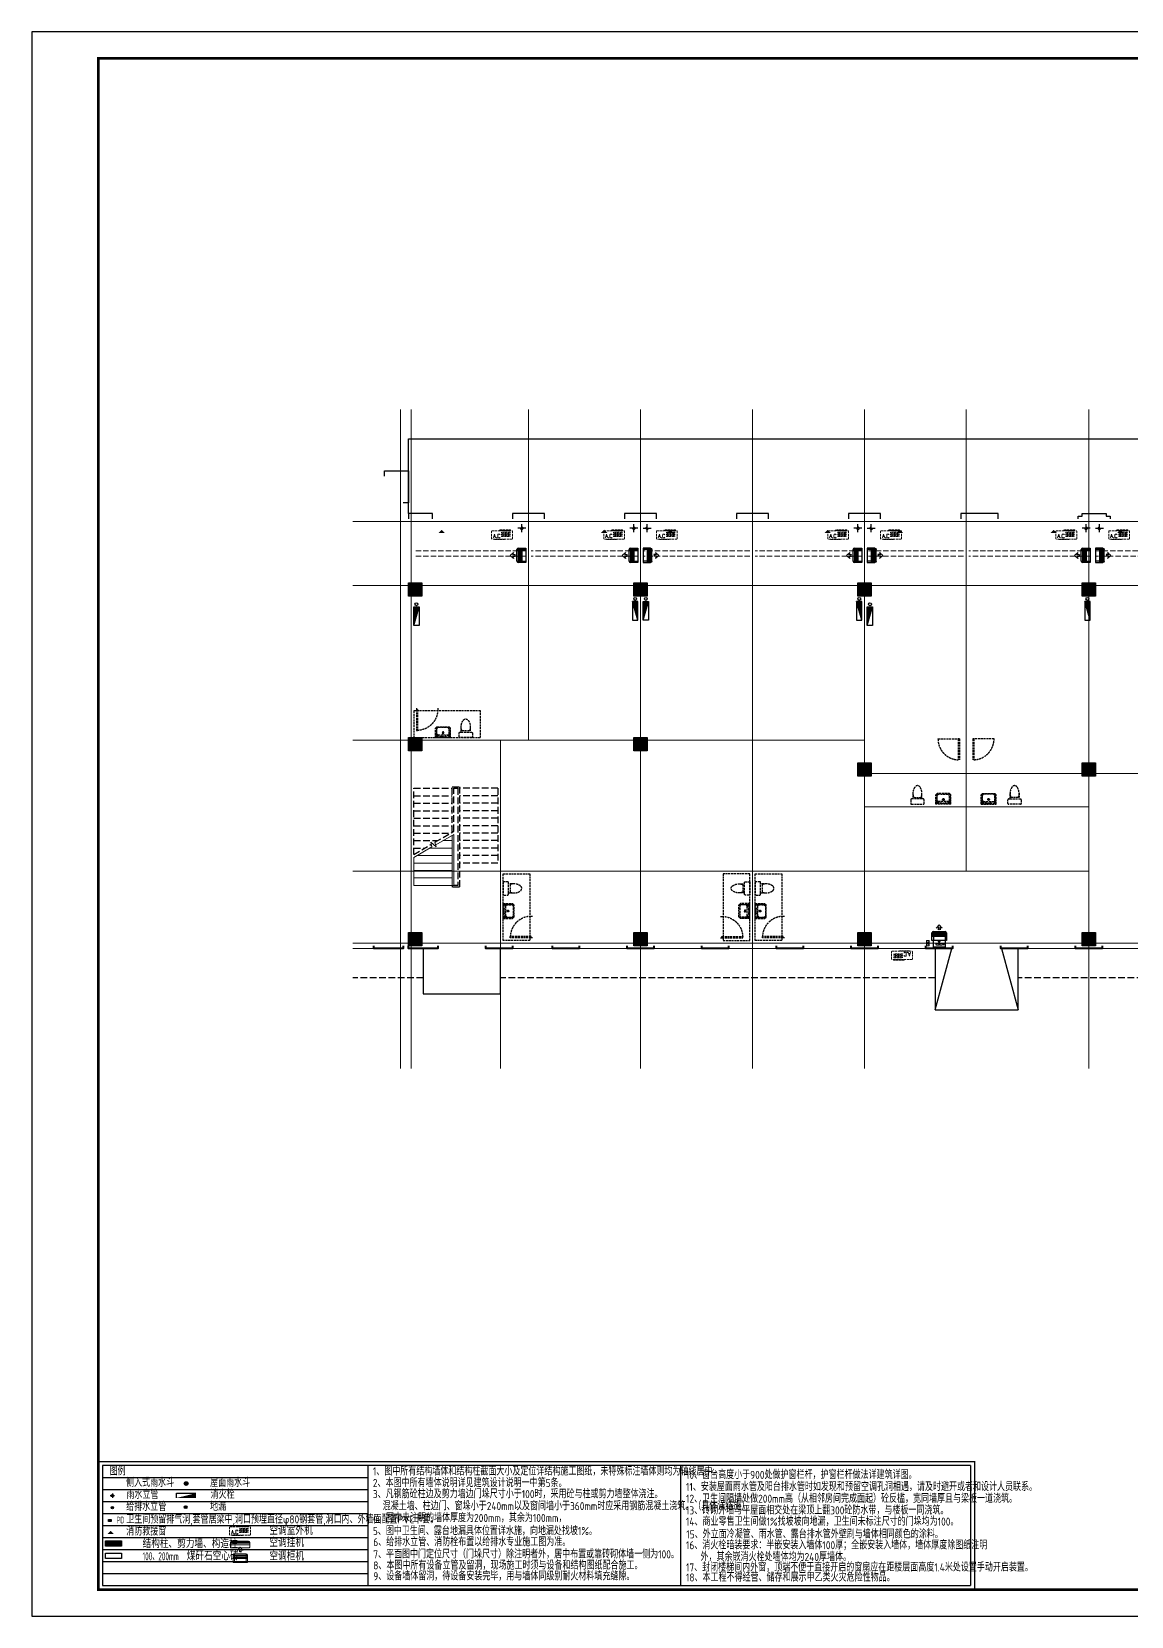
# Model space of a CAD drawing. Extents: x 1188826 to 1909461, y 608442 to 1651179.
# Drawn here: x 1278970 to 1320183, y 1112319 to 1171719 of the extents above; entities that cross this region are included whole.
import ezdxf

# ---------------------------------------------------------------- set-up
doc = ezdxf.new("R2010")
doc.units = 0
doc.header["$LTSCALE"] = 1000
doc.header["$MEASUREMENT"] = 0
for name, pattern in [('__DASH', [0.35, 0.25, -0.1]), ('ACAD_ISO10W100', [18.5, 12, -3, 0.5, -3]), ('CONTINOUS', [0]), ('DASH', [0.35, 0.25, -0.1]), ('DOTE', [2.42, 2, -0.2, 0.02, -0.2])]:
    doc.linetypes.add(name, pattern=pattern)
for name, color, linetype in [('00-地漏', 43, 'Continuous'), ('__0', 7, 'Continuous'), ('A-AC', 167, 'Continuous'), ('A-EQPM-MECH', 191, 'Continuous'), ('A-STAR(楼梯)', 51, 'Continuous'), ('AE-FLDR-ROOF', 61, 'Continuous'), ('EQUIP_消火栓', 7, 'Continuous'), ('H-SB-ZK', 6, 'Continuous'), ('PUB_TEXT', 4, 'Continuous'), ('S-COLU-HATCH', 30, 'Continuous'), ('S-COLU-LINE1', 6, 'Continuous'), ('VPIPE-不分区消火栓', 1, 'X'), ('Z3-建筑外边线', 157, 'Continuous'), ('保温', 6, 'Continuous'), ('卫生间', 6, 'Continuous'), ('图框', 140, 'Continuous'), ('地漏', 43, 'Continuous'), ('平面线脚', 30, 'Continuous'), ('房间名称', 255, 'Continuous'), ('机电标识类', 1, 'Continuous'), ('留孔', 1, 'Continuous'), ('看线', 8, 'Continuous'), ('雨水立管', 160, 'Continuous'), ('预留孔', 240, 'Continuous')]:
    doc.layers.add(name, color=color, linetype=linetype)
for name, color, linetype, lineweight in [('DOTE', 19, 'DOTE', 9), ('STAIR', 2, 'Continuous', 18), ('WALL', 9, 'Continuous', 40), ('平面-看线', 45, 'Continuous', 15), ('平面-空调预留孔', 173, 'Continuous', 15), ('空调', 76, 'Continuous', 13)]:
    doc.layers.add(name, color=color, linetype=linetype, lineweight=lineweight)
doc.layers.add('审核', color=1, linetype='Continuous', plot=False)
doc.layers.add('消火栓', color=1, linetype='CONTINOUS', plot=False)
doc.styles.add('_TCH_DIM', font='SIMPLEX.shx', dxfattribs={"width": 0.7, "bigfont": 'GBCBIG.shx'})
doc.styles.get("Standard").update_dxf_attribs({"font": 'gbenor.shx', "bigfont": 'gbcbig.shx'})
doc.styles.add('房间名称', font='TSSDENG', dxfattribs={"width": 0.8, "bigfont": 'HZTXT'})
doc.linetypes.add('X', pattern='A,3,-0.2,["X",Standard,S=0.25,R=0,X=-0.1,Y=-0.115],-0.25', length=3.45)

# ---------------------------------------------------------------- blocks, each defined once
blk = doc.blocks.new('QER5Y5WE3')
for p, q in [((-194, 188), (-1, 388)), ((194, -188), (-194, 188)), ((72, 389), (-156, 153)), ((292, -73), (-90, 296)), ((321, -43), (-61, 326)), ((360, -17), (-29, 359)), ((389, 14), (0, 389)), ((72, 389), (387, 86)), ((387, 86), (159, -151)), ((388, 13), (194, -188)), ((236, 408), (404, 419)), ((326, 383), (236, 408)), ((326, 383), (253, 308)), ((297, 307), (253, 308)), ((299, 264), (297, 307)), ((372, 340), (299, 264)), ((399, 251), (372, 340)), ((399, 251), (404, 419))]:
    blk.add_line(p, q)
for centre, start, end in [((36, 352), 46.01539, 136.01539), ((351, 49), 316.01539, 46.01539)]:
    blk.add_arc(centre, 51.3, start, end)
blk = doc.blocks.new('gsergvr')
at = {"layer": '平面-空调预留孔', "linetype": 'DASH', "ltscale": 0.3}
for p, q in [((34075, 17176), (34075, 17166)), ((34085, 17156), (34438, 17156)), ((34448, 17166), (34448, 17176))]:
    blk.add_line(p, q, dxfattribs=at)
blk.add_lwpolyline([(34729, 17176), (33989, 17176, -0.414214), (33969, 17196), (33969, 17466, -0.414214), (33989, 17486), (34729, 17486, -0.414214), (34749, 17466), (34749, 17196, -0.414214)], format="xyb", close=True, dxfattribs=at)
for points in [[(34679, 17515), (34260, 17515), (34260, 17500), (34679, 17500)], [(34658, 17428), (34343, 17428), (34343, 17399), (34658, 17399)], [(34658, 17362), (34343, 17362), (34343, 17333), (34658, 17333)], [(34658, 17296), (34343, 17296), (34343, 17267), (34658, 17267)]]:
    blk.add_lwpolyline(points, close=True, dxfattribs=at)
for centre, start, end in [((34085, 17166), 180, 270), ((34438, 17166), 270, 0)]:
    blk.add_arc(centre, 10, start, end, dxfattribs=at)
at = {"layer": '平面-空调预留孔', "linetype": 'DASH', "ltscale": 0.3, "style": '_TCH_DIM', "width": 0.705882}
blk.add_text('A.C', height=146.9, dxfattribs=at).set_placement((34028, 17216))
blk = doc.blocks.new('GSDFD')
at = {"layer": '机电标识类', "color": 250, "linetype": 'DASH', "ltscale": 400}
for p, q in [((14683726, 6458089), (14684026, 6458089)), ((14683876, 6457939), (14683876, 6458239))]:
    blk.add_line(p, q, dxfattribs=at)
at = {"layer": '空调', "color": 1, "linetype": 'DASH'}
blk.add_circle((14683876, 6458089), 50, dxfattribs=at)
blk = doc.blocks.new('1241241')
at = {"layer": '审核', "color": 251, "linetype": '__DASH', "ltscale": 0.3}
for p, q in [((0, 2170), (0, 1730)), ((170, 2200), (30, 2200)), ((200, 2119), (200, 2170)), ((200, 1780), (200, 2119)), ((430, 2119), (200, 2119)), ((260, 2089), (260, 1810)), ((0, 1379), (350, 1379)), ((0, 819), (0, 1379)), ((349, 1351), (26, 1351)), ((26, 848), (26, 1351)), ((26, 1331), (79, 1331)), ((26, 1010), (26, 1190)), ((30, 1700), (170, 1700)), ((51, 1379), (51, 1352)), ((79, 1331), (79, 1253)), ((84, 1248), (100, 1248)), ((100, 909), (100, 1289)), ((101, 1291), (127, 1331)), ((123, 1380), (123, 1352)), ((127, 1331), (335, 1331)), ((200, 1730), (200, 1780)), ((200, 1780), (430, 1780)), ((335, 1331), (381, 1290)), ((381, 1321), (349, 1351)), ((350, 1379), (410, 1329)), ((381, 1321), (381, 878)), ((410, 869), (410, 1329)), ((0, 819), (350, 819)), ((26, 1100), (26, 1010)), ((26, 868), (79, 868)), ((349, 848), (26, 848)), ((51, 822), (51, 848)), ((79, 868), (79, 945)), ((84, 950), (100, 950)), ((100, 909), (127, 868)), ((123, 820), (123, 848)), ((127, 868), (335, 868)), ((335, 868), (381, 909)), ((381, 878), (349, 848)), ((350, 819), (410, 869)), ((1100, 900), (1000, 900)), ((270, 100), (270, 140)), ((1050, 140), (270, 140)), ((1050, 100), (270, 100)), ((1100, 100), (1000, 100)), ((1050, 100), (1050, 140))]:
    blk.add_line(p, q, dxfattribs=at)
blk.add_lwpolyline([(1000, 0), (0, 0), (0, 2500), (1000, 2500)], close=True, dxfattribs=at)
for centre, radius in [((54, 1190), 15), ((44, 1100), 8), ((56, 1010), 15), ((182, 1100), 33.1), ((182, 1100), 24.9)]:
    blk.add_circle(centre, radius, dxfattribs=at)
for centre, radius, start, end in [((30, 2170), 30, 90, 180), ((170, 2170), 30, 0, 90), ((413, 1722), 398, 53.36186, 112.54952), ((413, 2177), 398, 247.45048, 306.63814), ((590, 1950), 110, 303.45086, 56.54914), ((30, 1730), 30, 180, 270), ((84, 1253), 5, 180, 270), ((105, 1289), 5, 147.24435, 180), ((170, 1730), 30, 270, 0), ((84, 945), 5, 90, 180), ((1050, 120), 780, 90, 178.53072)]:
    blk.add_arc(centre, radius, start, end, dxfattribs=at)
blk = doc.blocks.new('rewerwer')
at = {"layer": 'S-COLU-HATCH'}
h = blk.add_hatch(color=256, dxfattribs=at)
h.dxf.hatch_style = 1
h.paths.add_polyline_path([(1293088, 1151056), (1293588, 1151056), (1293588, 1150556), (1293088, 1150556)])
h = blk.add_hatch(color=256, dxfattribs=at)
h.dxf.hatch_style = 1
h.paths.add_polyline_path([(1301538, 1151056), (1302038, 1151056), (1302038, 1150556), (1301538, 1150556)])
h = blk.add_hatch(color=256, dxfattribs=at)
h.dxf.hatch_style = 1
h.paths.add_polyline_path([(1309938, 1151056), (1310438, 1151056), (1310438, 1150556), (1309938, 1150556)])
h = blk.add_hatch(color=256, dxfattribs=at)
h.dxf.hatch_style = 1
h.paths.add_polyline_path([(1318338, 1151056), (1318838, 1151056), (1318838, 1150556), (1318338, 1150556)])
h = blk.add_hatch(color=256, dxfattribs=at)
h.dxf.hatch_style = 1
h.paths.add_polyline_path([(1293088, 1145256), (1293588, 1145256), (1293588, 1144756), (1293088, 1144756)])
h = blk.add_hatch(color=256, dxfattribs=at)
h.dxf.hatch_style = 1
h.paths.add_polyline_path([(1301538, 1145256), (1302038, 1145256), (1302038, 1144756), (1301538, 1144756)])
h = blk.add_hatch(color=256, dxfattribs=at)
h.dxf.hatch_style = 1
h.paths.add_polyline_path([(1309938, 1144306), (1310438, 1144306), (1310438, 1143806), (1309938, 1143806)])
h = blk.add_hatch(color=256, dxfattribs=at)
h.dxf.hatch_style = 1
h.paths.add_polyline_path([(1318338, 1144306), (1318838, 1144306), (1318838, 1143806), (1318338, 1143806)])
h = blk.add_hatch(color=256, dxfattribs=at)
h.dxf.hatch_style = 1
h.paths.add_polyline_path([(1293088, 1137956), (1293588, 1137956), (1293588, 1137456), (1293088, 1137456)])
h = blk.add_hatch(color=256, dxfattribs=at)
h.dxf.hatch_style = 1
h.paths.add_polyline_path([(1301538, 1137956), (1302038, 1137956), (1302038, 1137456), (1301538, 1137456)])
h = blk.add_hatch(color=256, dxfattribs=at)
h.dxf.hatch_style = 1
h.paths.add_polyline_path([(1309938, 1137956), (1310438, 1137956), (1310438, 1137456), (1309938, 1137456)])
h = blk.add_hatch(color=256, dxfattribs=at)
h.dxf.hatch_style = 1
h.paths.add_polyline_path([(1318338, 1137956), (1318838, 1137956), (1318838, 1137456), (1318338, 1137456)])
at = {"layer": 'S-COLU-LINE1'}
for points in [[(1293088, 1151056), (1293588, 1151056), (1293588, 1150556), (1293088, 1150556)], [(1301538, 1151056), (1302038, 1151056), (1302038, 1150556), (1301538, 1150556)], [(1309938, 1151056), (1310438, 1151056), (1310438, 1150556), (1309938, 1150556)], [(1318338, 1151056), (1318838, 1151056), (1318838, 1150556), (1318338, 1150556)], [(1293088, 1145256), (1293588, 1145256), (1293588, 1144756), (1293088, 1144756)], [(1301538, 1145256), (1302038, 1145256), (1302038, 1144756), (1301538, 1144756)], [(1309938, 1144306), (1310438, 1144306), (1310438, 1143806), (1309938, 1143806)], [(1318338, 1144306), (1318838, 1144306), (1318838, 1143806), (1318338, 1143806)], [(1293088, 1137956), (1293588, 1137956), (1293588, 1137456), (1293088, 1137456)], [(1301538, 1137956), (1302038, 1137956), (1302038, 1137456), (1301538, 1137456)], [(1309938, 1137956), (1310438, 1137956), (1310438, 1137456), (1309938, 1137456)], [(1318338, 1137956), (1318838, 1137956), (1318838, 1137456), (1318338, 1137456)]]:
    blk.add_lwpolyline(points, close=True, dxfattribs=at)
blk = doc.blocks.new('$TwtSys$00000434')
for p, q in [((-0.5, 0.5), (-0.5, -0.5)), ((-0.5, -0.5), (0.5, 0.5)), ((0.5, 0.5), (-0.5, 0.5)), ((0.5, -0.5), (0.5, 0.5)), ((-0.5, -0.5), (0.5, -0.5))]:
    blk.add_line(p, q)
blk.add_solid([(0.5, -0.5), (0.5, 0.5), (-0.5, -0.5)])
blk = doc.blocks.new('DWEX-4.0')
at = {"layer": 'H-SB-ZK'}
for p, q in [((-300, 38), (-300, -38)), ((-257, 38), (-300, 38)), ((-257, -38), (-257, 38)), ((-257, 0), (-160, 0)), ((-300, -38), (-257, -38))]:
    blk.add_line(p, q, dxfattribs=at)
blk.add_lwpolyline([(0, -235), (0, 235), (-300, 235), (-300, -235)], close=True, dxfattribs=at)
for points in [[(-300, 235), (-291, 38), (-291, -38), (-300, -235)], [(-300, 235), (-291, 38), (-291, -38), (-300, -235)], [(-300, 170), (-291, 38), (-291, -38), (-300, -120)], [(-300, 70), (-294, 38), (-295, -38), (-300, -70)], [(-140, 0), (-300, 0)], [(-111, 0), (-115, 0)], [(0, 0), (-48, 0)], [(-41, 235), (-41, -235)], [(-41, 235), (-30, 212), (-41, 195), (-32, 161), (-41, 122)], [(-41, 122), (-32, 89), (-41, 63), (-31, 39), (-41, 21)], [(-41, 21), (-30, -2), (-41, -19), (-31, -43), (-41, -61)], [(-41, -61), (-30, -84), (-41, -101), (-31, -125), (-41, -155)], [(-41, -155), (-30, -164), (-41, -180), (-40, -182)], [(-40, -182), (-30, -216), (-41, -233), (-40, -235)]]:
    blk.add_lwpolyline(points, dxfattribs=at)
for centre, major_axis, ratio, start_param, end_param in [((-91, 67), (0, 130), 0.714286, 1.363322, 1.570796), ((-91, 67), (0, 130), 0.714286, 1.570796, 1.77827), ((-123, 81), (10, 272), 0.216761, 1.270502, 1.533214), ((-125, 57), (0, 81.4), 0.714286, 1.77827, 2.040982), ((-146, 142), (0, 47.7), 0.714286, 0.683857, 1.100611), ((-146, 41), (0, 47.7), 0.714286, 2.040982, 2.457736), ((-160, 165), (0, 18.1), 0.714286, 0, 0.683857), ((-160, 18), (0, 18.1), 0.714286, 2.457736, 3.141593), ((-160, 165), (0, 18.1), 0.714286, -0.683857, 0), ((-160, 18), (0, 18.1), 0.714286, 3.141593, 3.82545), ((-173, 142), (0, 47.7), 0.714286, -1.100611, -0.683857), ((-173, 41), (0, 47.7), 0.714286, 3.82545, 4.242203), ((-196, 81), (-10, 272), 0.216761, -1.533214, -1.270502), ((-194, 57), (0, 81.4), 0.714286, 4.242203, 4.504915), ((-229, 67), (0, 130), 0.714286, -1.570796, -1.363322), ((-229, 67), (0, 130), 0.714286, 4.504915, 4.712389), ((-91, -67), (0, 130), 0.714286, 1.363322, 1.570796), ((-91, -67), (0, 130), 0.714286, 1.570796, 1.77827), ((-125, -57), (0, 81.4), 0.714286, 1.100611, 1.363322), ((-125, -77), (0, 81.4), 0.714286, 1.77827, 2.040982), ((-146, -41), (0, 47.7), 0.714286, 0.683857, 1.100611), ((-146, -92), (0, 47.7), 0.714286, 2.040982, 2.457736), ((-160, -18), (0, 18.1), 0.714286, 0, 0.683857), ((-160, -115), (0, 18.1), 0.714286, 2.457736, 3.141593), ((-160, -18), (0, 18.1), 0.714286, -0.683857, 0), ((-160, -115), (0, 18.1), 0.714286, 3.141593, 3.82545), ((-173, -41), (0, 47.7), 0.714286, -1.100611, -0.683857), ((-173, -92), (0, 47.7), 0.714286, 3.82545, 4.242203), ((-194, -57), (0, 81.4), 0.714286, -1.363322, -1.100611), ((-194, -77), (0, 81.4), 0.714286, 4.242203, 4.504915), ((-229, -67), (0, 130), 0.714286, -1.570796, -1.363322), ((-229, -67), (0, 130), 0.714286, 4.504915, 4.712389)]:
    blk.add_ellipse(centre, major_axis=major_axis, ratio=ratio, start_param=start_param, end_param=end_param, dxfattribs=at)
blk = doc.blocks.new('地漏')
at = {"layer": '00-地漏', "color": 8}
for p, q in [((261881, 761590), (261803, 761667)), ((261912, 761607), (261820, 761699)), ((261929, 761636), (261846, 761715))]:
    blk.add_line(p, q, dxfattribs=at)
at = {"layer": '00-地漏'}
blk.add_ellipse((261866, 761653), major_axis=(-65, 0), ratio=1, start_param=-1.570626514069458, end_param=4.712558793110128, dxfattribs=at)
blk = doc.blocks.new('W-drain-1')
for p, q in [((-270, 30), (-210, 30)), ((-266, 45), (-214, 45)), ((-266, 15), (-214, 15)), ((-255, 56), (-255, 4)), ((-240, 60), (-240, 0)), ((-225, 56), (-225, 4))]:
    blk.add_line(p, q)
blk.add_circle((-240, 30), 30)
blk = doc.blocks.new('y')
at = {"layer": '雨水立管'}
for p, q in [((100, 0), (-100, 0)), ((0, 100), (0, -100))]:
    blk.add_line(p, q, dxfattribs=at)
for radius in [55, 29.7]:
    blk.add_circle((0, 0), radius, dxfattribs=at)
blk = doc.blocks.new('A$C346954FD')
at = {"layer": '消火栓'}
for p, q in [((650, 0), (0, 0)), ((650, 160), (650, 0))]:
    blk.add_line(p, q, dxfattribs=at)
blk.add_solid([(650, 160), (0, 0), (0, 160)], dxfattribs=at)
blk = doc.blocks.new('A$C1AAF19CD')
at = {"layer": '预留孔', "linetype": '__DASH', "ltscale": 0.2}
for p, q in [((35, -10), (235, 140)), ((235, -10), (35, 140))]:
    blk.add_line(p, q, dxfattribs=at)
blk.add_lwpolyline([(0, 65), (270, 65)], dxfattribs=at)
at = {"layer": '预留孔', "ltscale": 0.2}
blk.add_lwpolyline([(35, -10), (35, 140), (235, 140), (235, -10), (35, -10)], dxfattribs=at)
blk = doc.blocks.new('FG')
at = {"layer": '审核', "color": 251, "linetype": '__DASH', "ltscale": 0.3}
for p, q in [((1312938, 1145206), (1313738, 1145206)), ((1313738, 1145206), (1313698, 1145206)), ((1313698, 1145206), (1313698, 1144426)), ((1313738, 1145206), (1313738, 1144426)), ((1314238, 1145206), (1314278, 1145206)), ((1314238, 1145206), (1314238, 1144426)), ((1315038, 1145206), (1314238, 1145206)), ((1314278, 1145206), (1314278, 1144426)), ((1311918, 1142926), (1311918, 1142786)), ((1311998, 1142956), (1311948, 1142956)), ((1311998, 1143187), (1311998, 1142956)), ((1312338, 1142956), (1311998, 1142956)), ((1312028, 1143017), (1312308, 1143017)), ((1312338, 1142956), (1312338, 1143187)), ((1312388, 1142956), (1312338, 1142956)), ((1312418, 1142786), (1312418, 1142926)), ((1312862, 1142879), (1312890, 1142879)), ((1312863, 1143106), (1312913, 1143166)), ((1312863, 1142756), (1312863, 1143106)), ((1312921, 1143137), (1312892, 1143106)), ((1312892, 1143106), (1312892, 1142782)), ((1312911, 1143091), (1312952, 1143137)), ((1312911, 1142883), (1312911, 1143091)), ((1312951, 1142857), (1312911, 1142883)), ((1313373, 1143166), (1312913, 1143166)), ((1312921, 1143137), (1313364, 1143137)), ((1313333, 1142856), (1312953, 1142856)), ((1312995, 1142840), (1312995, 1142856)), ((1313292, 1142840), (1313292, 1142856)), ((1313375, 1143091), (1313333, 1143137)), ((1313333, 1142856), (1313375, 1142883)), ((1313364, 1143137), (1313394, 1143106)), ((1313423, 1143106), (1313373, 1143166)), ((1313375, 1142883), (1313375, 1143091)), ((1313394, 1143106), (1313394, 1142782)), ((1313422, 1142879), (1313394, 1142879)), ((1313423, 1142756), (1313423, 1143106)), ((1314552, 1143106), (1314602, 1143166)), ((1314552, 1142756), (1314552, 1143106)), ((1314554, 1142879), (1314582, 1142879)), ((1314611, 1143137), (1314582, 1143106)), ((1314582, 1143106), (1314582, 1142782)), ((1314601, 1143091), (1314642, 1143137)), ((1314601, 1142883), (1314601, 1143091)), ((1314642, 1142856), (1314601, 1142883)), ((1314602, 1143166), (1315062, 1143166)), ((1315054, 1143137), (1314611, 1143137)), ((1314642, 1142856), (1315022, 1142856)), ((1314683, 1142840), (1314683, 1142856)), ((1314981, 1142840), (1314981, 1142856)), ((1315065, 1143091), (1315023, 1143137)), ((1315025, 1142857), (1315065, 1142883)), ((1315054, 1143137), (1315084, 1143106)), ((1315112, 1143106), (1315062, 1143166)), ((1315065, 1142883), (1315065, 1143091)), ((1315084, 1143106), (1315084, 1142782)), ((1315113, 1142879), (1315085, 1142879)), ((1315112, 1142756), (1315112, 1143106)), ((1315558, 1142786), (1315558, 1142926)), ((1315588, 1142956), (1315638, 1142956)), ((1315638, 1142956), (1315638, 1143187)), ((1315638, 1142956), (1315977, 1142956)), ((1315947, 1143017), (1315668, 1143017)), ((1315977, 1143187), (1315977, 1142956)), ((1315977, 1142956), (1316028, 1142956)), ((1316058, 1142926), (1316058, 1142786)), ((1311948, 1142756), (1312388, 1142756)), ((1313423, 1142756), (1312863, 1142756)), ((1312864, 1142807), (1312890, 1142807)), ((1313394, 1142782), (1312892, 1142782)), ((1312911, 1142782), (1312911, 1142835)), ((1312911, 1142835), (1312990, 1142835)), ((1313233, 1142782), (1313053, 1142782)), ((1313143, 1142782), (1313233, 1142782)), ((1313375, 1142835), (1313297, 1142835)), ((1313375, 1142782), (1313375, 1142835)), ((1313420, 1142807), (1313394, 1142807)), ((1314552, 1142756), (1315112, 1142756)), ((1314555, 1142807), (1314582, 1142807)), ((1314582, 1142782), (1315084, 1142782)), ((1314601, 1142782), (1314601, 1142835)), ((1314601, 1142835), (1314678, 1142835)), ((1314833, 1142782), (1314743, 1142782)), ((1314743, 1142782), (1314923, 1142782)), ((1315065, 1142835), (1314986, 1142835)), ((1315065, 1142782), (1315065, 1142835)), ((1315112, 1142807), (1315085, 1142807)), ((1316028, 1142756), (1315588, 1142756))]:
    blk.add_line(p, q, dxfattribs=at)
for centre, radius in [((1313142, 1142938), 33.1), ((1313142, 1142938), 24.9), ((1314833, 1142938), 33.1), ((1314833, 1142938), 24.9), ((1313052, 1142810), 15), ((1313142, 1142800), 8), ((1313232, 1142812), 15), ((1314744, 1142812), 15), ((1314833, 1142800), 8), ((1314923, 1142810), 15)]:
    blk.add_circle(centre, radius, dxfattribs=at)
for centre, radius, start, end in [((1313718, 1145206), 780, 180, 268.53072), ((1314258, 1145206), 780, 271.46928, 0), ((1312168, 1143346), 110, 33.45086, 146.54914), ((1315808, 1143346), 110, 33.45086, 146.54914), ((1311948, 1142926), 30, 90, 180), ((1312395, 1143169), 398, 143.36186, 202.54952), ((1311940, 1143169), 398, 337.45048, 36.63814), ((1312388, 1142926), 30, 0, 90), ((1312953, 1142861), 5, 237.24435, 270), ((1315022, 1142861), 5, 270, 302.75565), ((1315588, 1142926), 30, 90, 180), ((1316035, 1143169), 398, 143.36186, 202.54952), ((1315580, 1143169), 398, 337.45048, 36.63814), ((1316028, 1142926), 30, 360, 90), ((1311948, 1142786), 30, 180, 270), ((1312388, 1142786), 30, 270, 0), ((1312990, 1142840), 5, 270, 0), ((1313297, 1142840), 5, 180, 270), ((1314678, 1142840), 5, 270, 360), ((1314986, 1142840), 5, 180, 270), ((1315588, 1142786), 30, 180, 270), ((1316028, 1142786), 30, 270, 360)]:
    blk.add_arc(centre, radius, start, end, dxfattribs=at)
blk = doc.blocks.new('A$C001338C2')
for p, q in [((0, 249), (0, 22)), ((22, 0), (878, 0)), ((845, 304), (55, 304)), ((109, 215), (109, 304)), ((900, 22), (900, 249))]:
    blk.add_line(p, q)
at = {"lineweight": 5}
for p, q in [((900, 215), (0, 215)), ((900, 143), (0, 143)), ((865, 279), (144, 279)), ((144, 279), (144, 266)), ((387, 279), (144, 279)), ((144, 279), (144, 253)), ((144, 266), (865, 266)), ((144, 240), (144, 253)), ((144, 253), (865, 253)), ((865, 240), (144, 240)), ((387, 240), (387, 279)), ((622, 240), (387, 240)), ((865, 279), (622, 279)), ((622, 279), (622, 240)), ((865, 253), (865, 279)), ((865, 266), (865, 240))]:
    blk.add_line(p, q, dxfattribs=at)
for points in [[(89, 226), (22, 226, -0.414214), (17, 232), (17, 243, -0.414214), (22, 249), (89, 249, -0.414214), (95, 243), (95, 232, -0.414214)], [(73, 275), (57, 275, -0.414214), (51, 281), (51, 283, -0.414214), (57, 289), (73, 289, -0.414214), (79, 283), (79, 281, -0.414214)]]:
    blk.add_lwpolyline(points, format="xyb", close=True)
for centre, radius, start, end in [((55, 249), 55, 90, 180), ((22, 22), 22, 180, 270), ((845, 249), 55, 360, 90), ((878, 22), 22, 270, 360)]:
    blk.add_arc(centre, radius, start, end)
blk = doc.blocks.new('dasdasf1sa2f31as32f')
for p, q in [((-116, 586), (43, 640)), ((83, 477), (43, 640)), ((-473, 260), (-339, 504)), ((0, 0), (-473, 260)), ((-270, 524), (-428, 237)), ((72, 132), (-401, 392)), ((93, 169), (-381, 428)), ((115, 208), (-359, 468)), ((135, 245), (-339, 505)), ((-270, 524), (114, 314)), ((-23, 586), (-116, 586)), ((-23, 586), (-73, 493)), ((-31, 504), (-73, 493)), ((114, 314), (-44, 26)), ((-18, 463), (-31, 504)), ((32, 555), (-18, 463)), ((134, 244), (0, 0)), ((83, 477), (32, 555))]:
    blk.add_line(p, q)
for centre, start, end in [((-294, 479), 61.25933, 151.25933), ((89, 269), 331.25933, 61.25933)]:
    blk.add_arc(centre, 51.3, start, end)

msp = doc.modelspace()

# ---------------------------------------------------------------- hatches: boundary and pattern name
at = {"layer": 'WALL'}
for points in [[(1294332, 1153048), (1294212, 1152928), (1294452, 1152928)], [(1300425, 1153048), (1300305, 1152928), (1300545, 1152928)], [(1302902, 1153048), (1302782, 1152928), (1303022, 1152928)], [(1308806, 1153048), (1308686, 1152928), (1308926, 1152928)], [(1311509, 1153048), (1311389, 1152928), (1311629, 1152928)], [(1317271, 1153048), (1317151, 1152928), (1317391, 1152928)], [(1319780, 1153048), (1319660, 1152928), (1319900, 1152928)], [(1281930, 1115523), (1281810, 1115403), (1282050, 1115403)]]:
    msp.add_hatch(color=1, dxfattribs=at).paths.add_polyline_path(points)
at = {"layer": '保温', "linetype": 'ByBlock', "ltscale": 10}
h = msp.add_hatch(color=8, dxfattribs=at)
h.dxf.hatch_style = 1
h.paths.add_polyline_path([(1282338, 1114944), (1282338, 1115144), (1281738, 1115144), (1281738, 1114944)])

# ---------------------------------------------------------------- linework, layer by layer
at = {"layer": '__0', "color": 4}
for points in [[(1281738, 1115144), (1282338, 1115144), (1282338, 1114944), (1281738, 1114944)], [(1281738, 1114682), (1282338, 1114682), (1282338, 1114482), (1281738, 1114482)]]:
    msp.add_lwpolyline(points, close=True, dxfattribs=at)
at = {"layer": 'A-EQPM-MECH'}
for points in [[(1293088, 1153656), (1293088, 1156456), (1327288, 1156456), (1327288, 1153656)], [(1293638, 1137356), (1293638, 1135656), (1296538, 1135656), (1296538, 1137356)], [(1312837, 1137356), (1312837, 1135056), (1315937, 1135056), (1315937, 1137356)], [(1312837, 1135056), (1313460, 1137356)], [(1315287, 1137456), (1315288, 1137455)], [(1315314, 1137356), (1315937, 1135056)]]:
    msp.add_lwpolyline(points, dxfattribs=at)
at = {"layer": 'A-STAR(楼梯)', "color": 8, "linetype": '__DASH'}
for p, q in [((1293288, 1140881), (1293288, 1143356)), ((1293288, 1143356), (1294728, 1143356)), ((1293288, 1143076), (1294728, 1143076)), ((1294728, 1141712), (1294728, 1143416)), ((1294728, 1143416), (1294998, 1143416)), ((1294788, 1141747), (1294788, 1143356)), ((1294788, 1141747), (1294788, 1143356)), ((1294788, 1143356), (1294938, 1143356)), ((1294938, 1143356), (1294938, 1140556)), ((1294938, 1143356), (1294938, 1139716)), ((1294998, 1143416), (1294998, 1139656)), ((1296438, 1143356), (1294998, 1143356)), ((1296438, 1143076), (1294998, 1143076)), ((1296438, 1143356), (1296438, 1140656)), ((1293288, 1142796), (1294728, 1142796)), ((1293288, 1142516), (1294728, 1142516)), ((1296438, 1142796), (1294998, 1142796)), ((1296438, 1142516), (1294998, 1142516)), ((1293288, 1142236), (1294728, 1142236)), ((1293288, 1141956), (1294728, 1141956)), ((1293288, 1141676), (1294665, 1141676)), ((1294085, 1141341), (1294788, 1141747)), ((1296438, 1142236), (1294998, 1142236)), ((1296438, 1141956), (1294998, 1141956)), ((1296438, 1141676), (1294998, 1141676)), ((1293288, 1141396), (1294180, 1141396)), ((1293288, 1140881), (1293946, 1141261)), ((1293288, 1141116), (1293695, 1141116)), ((1296438, 1141396), (1294998, 1141396)), ((1296438, 1141116), (1294998, 1141116)), ((1296438, 1140836), (1294998, 1140836)), ((1296438, 1140556), (1294998, 1140556)), ((1294998, 1139656), (1294728, 1139656)), ((1294938, 1139716), (1294788, 1139716)), ((1294938, 1139716), (1294788, 1139716))]:
    msp.add_line(p, q, dxfattribs=at)
msp.add_lwpolyline([(1294728, 1139716), (1294728, 1139656)], dxfattribs=at)
at = {"layer": 'DOTE', "linetype": 'ACAD_ISO10W100', "ltscale": 100}
for p, q in [((1292788, 1157556), (1292788, 1132856)), ((1293188, 1157556), (1293188, 1132856)), ((1297588, 1157556), (1297588, 1145156)), ((1301788, 1157556), (1301788, 1132856)), ((1305988, 1157556), (1305988, 1132856)), ((1310188, 1157556), (1310188, 1132856)), ((1313988, 1157556), (1313988, 1140256)), ((1318588, 1157556), (1318588, 1132856)), ((1368788, 1153356), (1291011, 1153356)), ((1327188, 1150956), (1291011, 1150956)), ((1310188, 1145156), (1291011, 1145156)), ((1296538, 1145156), (1296538, 1132856)), ((1310188, 1143906), (1368788, 1143906)), ((1318588, 1142656), (1310188, 1142656)), ((1291011, 1140256), (1318588, 1140256)), ((1291011, 1137556), (1368788, 1137556))]:
    msp.add_line(p, q, dxfattribs=at)
at = {"layer": 'STAIR'}
for p, q in [((1293288, 1140765), (1293973, 1141161)), ((1293895, 1141116), (1294728, 1141116)), ((1293973, 1141161), (1293927, 1141334)), ((1293927, 1141334), (1294133, 1141161)), ((1294133, 1141161), (1294085, 1141341)), ((1294112, 1141241), (1294788, 1141631)), ((1294380, 1141396), (1294728, 1141396)), ((1294728, 1139716), (1294728, 1141597)), ((1294788, 1139716), (1294788, 1141631)), ((1294788, 1139716), (1294788, 1141631)), ((1293288, 1139716), (1293288, 1140765)), ((1293288, 1140556), (1294728, 1140556)), ((1293410, 1140836), (1294728, 1140836)), ((1293288, 1140276), (1294728, 1140276)), ((1293288, 1139996), (1294728, 1139996)), ((1293288, 1139716), (1294728, 1139716))]:
    msp.add_line(p, q, dxfattribs=at)
msp.add_lwpolyline([(1294788, 1139716), (1294728, 1139716)], dxfattribs=at)
at = {"layer": 'VPIPE-不分区消火栓'}
for centre in [(1293388, 1150256), (1301588, 1150456), (1301988, 1150456), (1309988, 1150456), (1310388, 1150256), (1318538, 1150456)]:
    msp.add_circle(centre, 55, dxfattribs=at)
at = {"layer": 'WALL'}
for points in [[(1292888, 1137456), (1292888, 1137356), (1291788, 1137356), (1291788, 1137456)], [(1294188, 1137456), (1294188, 1137356), (1293088, 1137356), (1293088, 1137456)], [(1296988, 1137456), (1296988, 1137356), (1295988, 1137356), (1295988, 1137456)], [(1299488, 1137456), (1299488, 1137356), (1298488, 1137356), (1298488, 1137456)], [(1302288, 1137456), (1302288, 1137356), (1301288, 1137356), (1301288, 1137456)], [(1305088, 1137456), (1305088, 1137356), (1304088, 1137356), (1304088, 1137456)], [(1307888, 1137456), (1307888, 1137356), (1306888, 1137356), (1306888, 1137456)], [(1310688, 1137456), (1310688, 1137356), (1309688, 1137356), (1309688, 1137456)], [(1313487, 1137456), (1313487, 1137356), (1312487, 1137356), (1312487, 1137456)], [(1316288, 1137456), (1316288, 1137356), (1315288, 1137356), (1315288, 1137456)], [(1319088, 1137456), (1319088, 1137356), (1318088, 1137356), (1318088, 1137456)]]:
    msp.add_lwpolyline(points, dxfattribs=at)
at = {"layer": '卫生间', "color": 5, "linetype": 'DASH'}
for points in [[(1293638, 1136256), (1291011, 1136256)], [(1312837, 1136256), (1296538, 1136256)], [(1365088, 1136256), (1315937, 1136256)]]:
    msp.add_lwpolyline(points, dxfattribs=at)
at = {"layer": '图框'}
msp.add_lwpolyline([(1278970, 1112319), (1384070, 1112319), (1384070, 1171719), (1278970, 1171719)], close=True, dxfattribs=at)
at = {"layer": '图框', "const_width": 100}
msp.add_lwpolyline([(1281470, 1113319), (1383070, 1113319), (1383070, 1170719), (1281470, 1170719)], close=True, dxfattribs=at)
at = {"layer": '地漏'}
for radius in [43.5, 20.1]:
    msp.add_circle((1281993, 1116394), radius, dxfattribs=at)
at = {"layer": '平面-看线', "linetype": 'DASH', "ltscale": 0.8}
for points in [[(1322588, 1153256), (1322588, 1152057), (1318838, 1152057)], [(1322388, 1153256), (1322388, 1152257), (1318838, 1152257)], [(1297488, 1152257), (1293288, 1152257)], [(1297488, 1152057), (1293288, 1152057)], [(1301688, 1152257), (1297688, 1152257)], [(1301688, 1152057), (1297688, 1152057)], [(1305888, 1152257), (1301888, 1152257)], [(1305888, 1152057), (1301888, 1152057)], [(1310088, 1152257), (1306088, 1152257)], [(1310088, 1152057), (1306088, 1152057)], [(1313888, 1152257), (1310288, 1152257)], [(1313888, 1152057), (1310288, 1152057)], [(1318638, 1152257), (1314088, 1152257)], [(1318638, 1152057), (1314088, 1152057)]]:
    msp.add_lwpolyline(points, dxfattribs=at)
at = {"layer": '平面-看线'}
for points in [[(1291011, 1137356), (1291788, 1137356)], [(1296988, 1137356), (1298488, 1137356)], [(1299488, 1137356), (1301288, 1137356)], [(1302288, 1137356), (1304088, 1137356)], [(1305088, 1137356), (1306888, 1137356)], [(1307888, 1137356), (1309688, 1137356)], [(1310687, 1137356), (1312487, 1137356)], [(1316288, 1137356), (1318088, 1137356)], [(1319088, 1137356), (1320888, 1137356)]]:
    msp.add_lwpolyline(points, dxfattribs=at)
at = {"layer": '平面-空调预留孔'}
for p, q in [((1312513, 1137456), (1312613, 1137656)), ((1312513, 1137656), (1312613, 1137456))]:
    msp.add_line(p, q, dxfattribs=at)
msp.add_lwpolyline([(1312513, 1137456), (1312513, 1137656), (1312613, 1137656), (1312613, 1137456)], close=True, dxfattribs=at)
at = {"layer": '平面线脚'}
for points in [[(1292188, 1155056), (1292188, 1155256), (1293088, 1155256), (1293088, 1154056), (1292888, 1154056)], [(1293988, 1153456), (1293988, 1153656), (1293088, 1153656), (1293088, 1153456)], [(1298188, 1153456), (1298188, 1153656), (1296988, 1153656), (1296988, 1153456)], [(1302388, 1153456), (1302388, 1153656), (1301188, 1153656), (1301188, 1153456)], [(1306588, 1153456), (1306588, 1153656), (1305388, 1153656), (1305388, 1153456)], [(1310788, 1153456), (1310788, 1153656), (1309588, 1153656), (1309588, 1153456)], [(1315188, 1153456), (1315188, 1153656), (1313788, 1153656), (1313788, 1153456)], [(1318188, 1153456), (1318188, 1153556), (1318338, 1153556), (1318338, 1153656), (1319238, 1153656), (1319238, 1153556), (1319388, 1153556), (1319388, 1153456)]]:
    msp.add_lwpolyline(points, dxfattribs=at)
at = {"layer": '房间名称'}
for p, q in [((1314159, 1117969), (1281620, 1117969)), ((1281620, 1117969), (1281620, 1113469)), ((1291574, 1117969), (1291574, 1113469)), ((1303282, 1117969), (1303282, 1113469)), ((1314159, 1117969), (1314159, 1113469)), ((1314159, 1117969), (1314159, 1113469)), ((1314159, 1117969), (1314159, 1114369)), ((1281620, 1117519), (1291574, 1117519)), ((1281620, 1117069), (1291574, 1117069)), ((1281620, 1116619), (1291574, 1116619)), ((1281620, 1116169), (1291574, 1116169)), ((1281620, 1115719), (1291574, 1115719)), ((1281620, 1115269), (1291574, 1115269)), ((1281620, 1114819), (1291574, 1114819)), ((1281620, 1114369), (1291574, 1114369)), ((1281620, 1113919), (1291574, 1113919)), ((1281620, 1113469), (1314159, 1113469))]:
    msp.add_line(p, q, dxfattribs=at)
at = {"layer": '看线', "const_width": 50}
msp.add_lwpolyline([(1281470, 1118119), (1314309, 1118119), (1314309, 1113319), (1281470, 1113319)], close=True, dxfattribs=at)

# ---------------------------------------------------------------- block references
at = {"xscale": -1}
for name, p in [('GSDFD', (15981214, -5304984)), ('GSDFD', (15985414, -5304984)), ('GSDFD', (15993814, -5304984)), ('GSDFD', (16002364, -5304984)), ('1241241', (1305888, 1137656))]:
    msp.add_blockref(name, p, dxfattribs=at)
for name, p in [('GSDFD', (-13381839, -5304984)), ('GSDFD', (-13373439, -5304984)), ('GSDFD', (-13364889, -5304984)), ('1241241', (1296638, 1137656)), ('1241241', (1306088, 1137656))]:
    msp.add_blockref(name, p)
at = {"xscale": -1, "rotation": 270}
msp.add_blockref('1241241', (1293288, 1145256), dxfattribs=at)
at = {"layer": '00-地漏', "xscale": 0.7839999991622756, "yscale": 0.7839999991622756, "zscale": 0.7839999991622756, "rotation": 270}
msp.add_blockref('地漏', (687605, 1321714), dxfattribs=at)
at = {"layer": 'A-AC', "linetype": 'ByBlock'}
for p, rotation in [((1297488, 1152086), 133.9846063388433), ((1301688, 1152086), 133.9846063388433), ((1310088, 1152086), 133.9846063388433), ((1318638, 1152086), 133.9846063388433), ((1312982, 1137656), 43.98460633884334)]:
    msp.add_blockref('QER5Y5WE3', p, dxfattribs=dict(at, rotation=rotation))
at = {"layer": 'A-AC', "linetype": 'ByBlock', "xscale": -1, "rotation": 226.0153936611567}
for p in [(1301888, 1152086), (1310288, 1152086), (1318838, 1152086)]:
    msp.add_blockref('QER5Y5WE3', p, dxfattribs=at)
at = {"layer": 'AE-FLDR-ROOF', "xscale": 2.352000000094529, "yscale": 2.352000000094529, "zscale": 2.352000000094529}
msp.add_blockref('W-drain-1', (1285323, 1117223), dxfattribs=at)
at = {"layer": 'EQUIP_消火栓', "xscale": -700, "zscale": 700}
for p, yscale, rotation in [((1293387, 1149806), 200, 270.0000000000034), ((1301588, 1150006), -200, 270.0000000000253), ((1301987, 1150006), 200, 269.9999999999747), ((1309988, 1150006), -200, 270.0000000000253), ((1310387, 1149806), 200, 269.9999999999747), ((1318538, 1150006), -200, 270.0000000000253)]:
    msp.add_blockref('$TwtSys$00000434', p, dxfattribs=dict(at, yscale=yscale, rotation=rotation))
at = {"layer": 'H-SB-ZK', "rotation": 270}
msp.add_blockref('DWEX-4.0', (1312987, 1137356), dxfattribs=at)
at = {"layer": 'S-COLU-LINE1'}
msp.add_blockref('rewerwer', (0, 0), dxfattribs=at)
at = {"layer": 'WALL'}
msp.add_blockref('FG', (0, 0), dxfattribs=at)
at = {"layer": 'Z3-建筑外边线', "xscale": 1.119999999995343, "yscale": 1.119999999995343, "zscale": 1.119999999995343, "rotation": 180}
msp.add_blockref('A$C346954FD', (1285123, 1116933), dxfattribs=at)
at = {"layer": '平面-空调预留孔'}
for p in [(1262239, 1135525), (1266439, 1135525), (1268419, 1135525), (1274839, 1135525), (1276819, 1135525), (1283389, 1135525), (1285369, 1135525), (1252419, 1098188)]:
    msp.add_blockref('gsergvr', p, dxfattribs=at)
at = {"layer": '平面-空调预留孔', "rotation": 180}
msp.add_blockref('gsergvr', (1345946, 1154425), dxfattribs=at)
at = {"layer": '平面-空调预留孔', "xscale": -1, "rotation": 331.259331260931}
msp.add_blockref('dasdasf1sa2f31as32f', (1286517, 1114332), dxfattribs=at)
at = {"layer": '平面-空调预留孔', "xscale": -0.8000000000465646, "yscale": 0.8000000000465646, "zscale": 0.8000000000465646, "rotation": 359.9999997665698}
msp.add_blockref('A$C001338C2', (1287140, 1114888), dxfattribs=at)
at = {"layer": '留孔', "xscale": 0.5, "yscale": 0.5, "zscale": 0.5}
msp.add_blockref('A$C1AAF19CD', (1281829, 1115878), dxfattribs=at)
at = {"layer": '雨水立管', "xscale": 0.7839999991622756, "yscale": 0.7839999991622756, "zscale": 0.7839999991622756, "rotation": 90}
msp.add_blockref('y', (1281993, 1116844), dxfattribs=at)

# ---------------------------------------------------------------- texts
at = {"layer": 'PUB_TEXT', "style": '房间名称'}
for s, height, width, p in [('PD', 250, 0.56, (1282159, 1115801)), ('空调室外机', 300, 0.8, (1287882, 1115375)), ('结构柱、剪力墙、构造柱', 300, 0.8, (1283126, 1114881)), ('空调挂机', 300, 0.8, (1287882, 1114924)), ('100、200mm', 300, 0.56, (1283126, 1114419)), ('煤矸石空心砖', 300, 0.8, (1284782, 1114419)), ('空调柜机', 300, 0.8, (1287882, 1114414))]:
    msp.add_text(s, height=height, dxfattribs=dict(at, width=width)).set_placement(p)
at = {"layer": '房间名称'}
for s, p in [('图例', (1281892, 1117607)), ('1、图中所有结构墙体和结构柱截面大小及定位详结构施工图纸，未特殊标注墙体则均为轴线居中。', (1291757, 1117601)), ('侧入式雨水斗', (1282505, 1117176)), ('屋面雨水斗', (1285656, 1117176)), ('2、本图中所有墙体说明详见建筑设计说明一中第5条。', (1291757, 1117166)), ('10、窗台高度小于900处做护窗栏杆，护窗栏杆做法详建筑详图。', (1303494, 1117470)), ('11、安装屋面雨水管及阳台排水管时如发现和预留空调孔洞相遇，请及时避开或者和设计人员联系。', (1303494, 1117019)), ('雨水立管', (1282522, 1116725)), ('消火栓', (1285673, 1116731)), ('3、凡钢筋砼柱边及剪力墙边门垛尺寸小于100时，采用砼与柱或剪力墙整体浇注。', (1291757, 1116749)), ('12、卫生间隔墙处做200mm高（从相邻房间完成面起）砼反槛，宽同墙厚且与梁板一道浇筑。', (1303494, 1116577)), ('给排水立管', (1282513, 1116275)), ('卫生间预留排气洞,套管居梁中,洞口预埋直径φ80钢套管,洞口内、外墙面配置PVC卡套。', (1282513, 1115801)), ('地漏', (1285656, 1116276)), ('4、图中未注明的墙体厚度为200mm，其余为100mm，', (1291757, 1115854)), ('混凝土墙、柱边门、窗垛小于240mm以及窗间墙小于360mm时应采用钢筋混凝土浇筑。（具体详结施）', (1292124, 1116299)), ('13、砖砌外墙与平屋面相交处在梁顶上翻300砼防水带，与楼板一同浇筑。', (1303492, 1116139)), ('消防救援窗', (1282513, 1115351)), ('5、图中卫生间、露台地漏具体位置详水施，向地漏处找坡1%%%。', (1291757, 1115366)), ('14、商业零售卫生间做1%%%找坡坡向地漏，卫生间未标注尺寸的门垛均为100。', (1303492, 1115717)), ('15、外立面冷凝管、雨水管、露台排水管外壁刷与墙体相同颜色的涂料。', (1303504, 1115243)), ('6、给排水立管、消防栓布置以给排水专业施工图为准。', (1291771, 1114950)), ('16、消火栓暗装要求：半嵌安装入墙体100厚；全嵌安装入墙体，墙体厚度除图纸注明', (1303492, 1114833)), ('7、平面图中门定位尺寸（门垛尺寸）除注明者外，居中布置或靠砖砌体墙一侧为100。', (1291771, 1114492)), ('8、本图中所有设备立管及留洞，现场施工时须与设备和结构图纸配合施工。', (1291771, 1114074)), ('外，其余嵌消火栓处墙体均为240厚墙体。', (1304037, 1114393)), ('9、设备墙体留洞，待设备安装完毕，用与墙体同级别耐火材料填充缝隙。', (1291771, 1113670)), ('17、封闭楼梯间内外窗，顶端不便于直接开启的窗扇应在距楼层面高度1.4米处设置手动开启装置。', (1303492, 1114002)), ('18、本工程不得经营、储存和展示甲乙类火灾危险性物品。', (1303492, 1113625))]:
    msp.add_text(s, height=300, dxfattribs=at).set_placement(p)

doc.saveas('drawing.dxf')
